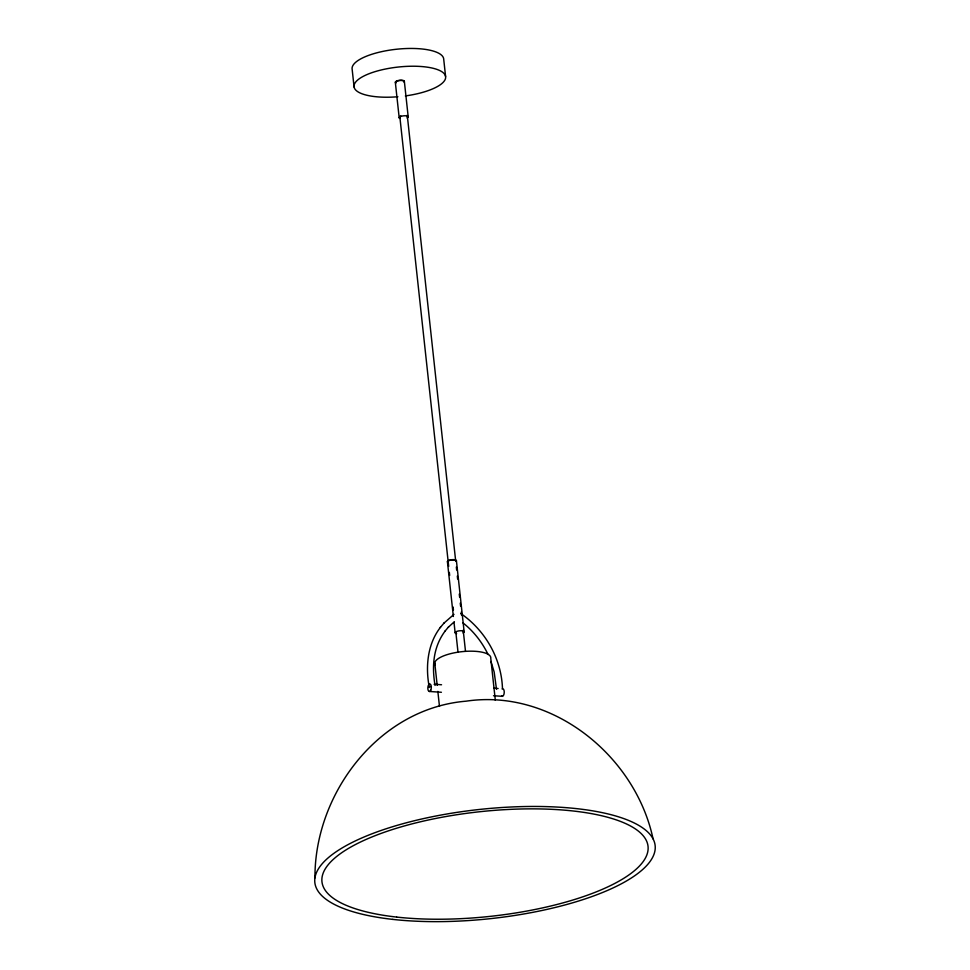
<?xml version="1.0" encoding="UTF-8"?>
<svg xmlns="http://www.w3.org/2000/svg" width="970" height="970" viewBox="0 0 970 970"><rect width="100%" height="100%" fill="white"/><g stroke="black" fill="none" stroke-linecap="round" stroke-linejoin="round"><path stroke-width="1.45" d="M314.959 877.898C314.438 793.424 378.882 708.403 466.085 701.177C552.379 688.312 635.508 756.054 653.053 838.88M440.55 627.19C427.624 643.716 425.442 666.038 429.067 686.117M445.254 630.876C433.202 646.929 431.747 666.099 435.045 685.438M443.945 623.14L453.984 614.362M440.271 627.517L444.224 622.813M444.987 631.191L448.661 626.814M448.382 627.154L454.372 621.734M434.099 684.262L441.544 684.759M493.645 688.215L498.107 688.506M429.504 691.477L441.411 692.277M493.512 695.732L502.436 696.327M460.908 613.61C485.315 630.476 501.466 658.703 502.472 688.494M462.872 622.813C473.603 631.215 482.175 642.249 488.08 654.507M490.965 661.443L494.179 672.113L496.494 689.221M445.582 76.436L443.654 58.661A46.063 14.768 -6.2 0 0 395.348 49.373A46.063 14.768 -6.2 0 0 352.146 69.222L354.074 87.009M495.33 700.304L490.771 658.375A28.191 9.033 -6.2 0 0 461.199 651.743A28.191 9.033 -6.2 0 0 435.081 664.814M404.332 81.201L408.188 116.764M456.409 560.624L464.133 631.725M455.682 561.024L407.339 115.963A3.771 1.212 -6.2 0 0 406.733 115.43M456.337 567.038L456.664 570.045M457.319 576.059L457.646 579.066M459.283 594.101L459.61 597.108M460.265 603.122L460.592 606.129M461.235 612.143L461.562 615.15M463.199 630.185L465.491 651.234M399.846 116.836L448.686 566.395M449.34 572.409L449.668 575.416M453.099 607.002L453.426 610.009M455.876 632.561L457.998 652.107M395.324 82.244L399.191 117.794M447.412 561.654L453.366 616.471M454.008 622.4L455.136 632.767M434.754 662.946L437.203 685.402M437.846 691.392L439.471 706.354M502.12 689.003A3.771 1.722 -86.2 0 1 504.218 692.762A3.771 1.722 -86.2 0 1 501.587 695.963M396.269 82.45A3.771 1.212 -6.2 0 1 397.033 81.189M397.773 80.91A3.771 1.212 -6.2 0 1 403.387 80.995M400.028 117.127A3.771 1.212 -6.2 0 1 400.804 115.866M397.894 96.745A46.063 14.768 -6.2 0 1 359.87 78.352A46.063 14.768 -6.2 0 1 437.906 69.755A46.063 14.768 -6.2 0 1 405.351 95.921M396.051 82.886A4.535 1.455 -6.2 0 1 399.579 80.292A4.535 1.455 -6.2 0 1 403.847 81.989M399.919 118.449A4.535 1.455 -6.2 0 1 400.901 116.4A4.535 1.455 -6.2 0 1 406.976 115.963A4.535 1.455 -6.2 0 1 407.048 117.928M448.237 561.242A3.771 1.212 -6.2 0 1 449.862 560.32M450.735 560.102A3.771 1.212 -6.2 0 1 455.051 560.163M455.476 560.417A3.771 1.212 -6.2 0 1 455.585 561.024M447.631 562.006A4.535 1.455 -6.2 0 1 451.656 559.702A4.535 1.455 -6.2 0 1 456.324 561.012M456.627 633.628A4.535 1.455 -6.2 0 1 456.276 631.603A4.535 1.455 -6.2 0 1 462.641 630.864A4.535 1.455 -6.2 0 1 462.993 632.901M429.213 687.524A3.019 0.97 -6.3 0 1 430.571 686.53M430.753 690.179A3.771 1.722 -86.2 0 0 430.086 684.02A3.771 1.722 -86.2 0 0 427.879 688.979A3.771 1.722 -86.2 0 0 430.753 690.179M396.621 917.074A163.991 52.574 -6.2 0 0 647.936 850.775A163.991 52.574 -6.2 0 0 410.443 824.294A163.991 52.574 -6.2 0 0 396.621 917.074M392.765 919.39A171.144 54.866 -6.2 0 0 655.041 850.193A171.144 54.866 -6.2 0 0 407.194 822.56A171.144 54.866 -6.2 0 0 392.765 919.39"/></g></svg>
